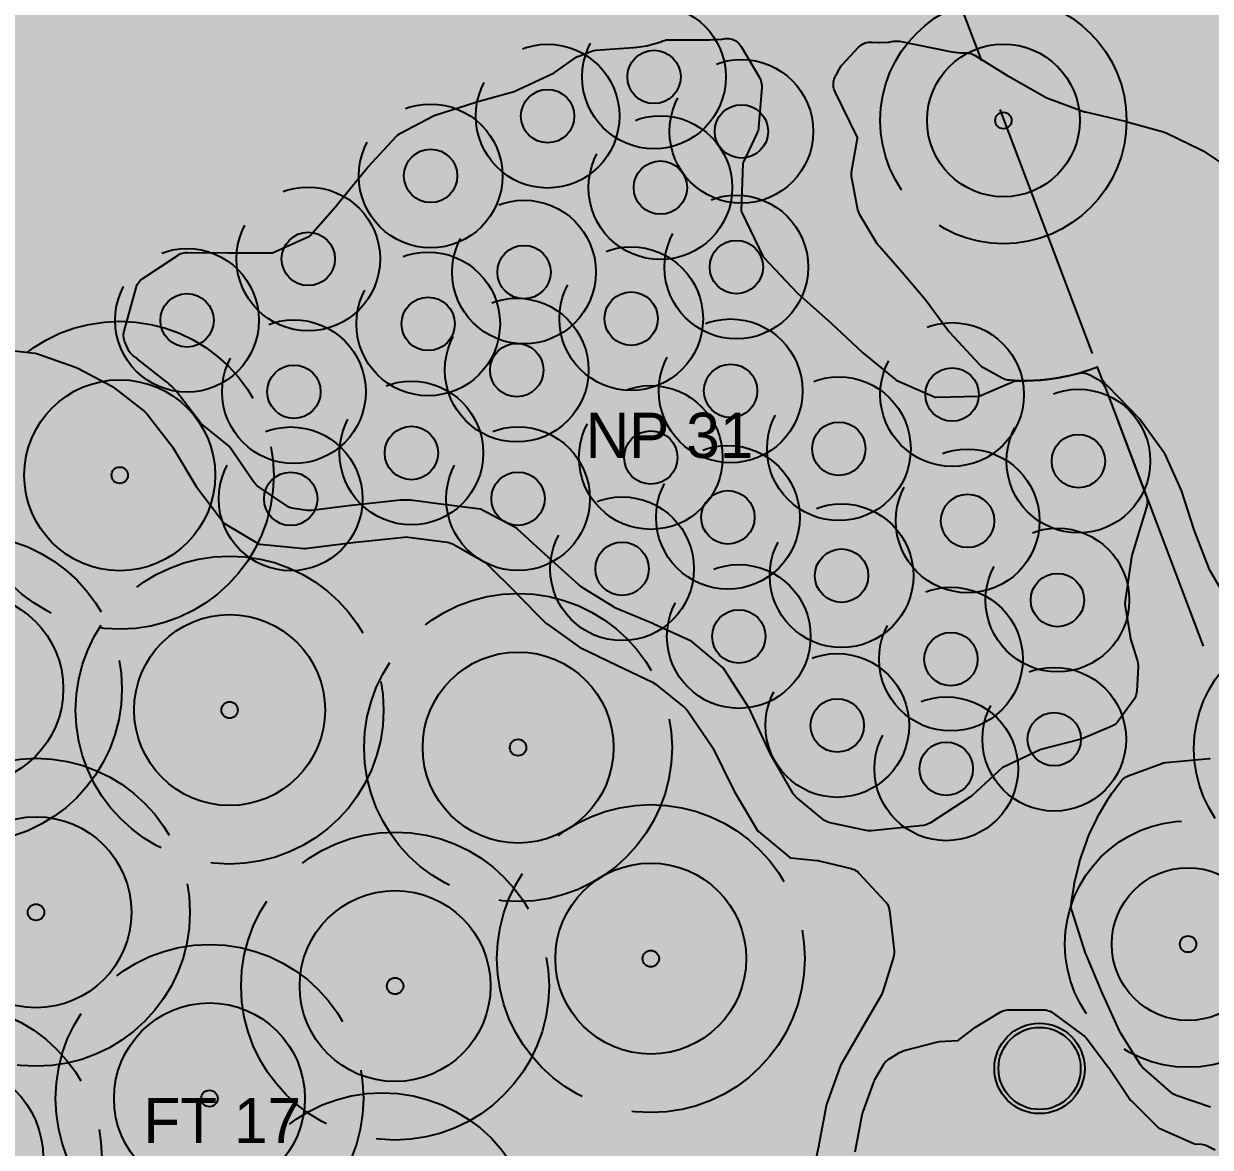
# Model space of a CAD drawing. Header units: metres. Extents: x 1 to 213, y 1 to 147.
# Drawn here: x 96.85 to 102.64, y 31.96 to 37.43 of the extents above; entities that cross this region are included whole.
import ezdxf
from ezdxf.enums import TextEntityAlignment as Align

# ---------------------------------------------------------------- set-up
doc = ezdxf.new("R2010")
doc.units = ezdxf.units.M
doc.linetypes.add('DASHED', pattern=[1.524, 1.27, -0.254])
for name, color, linetype in [('PJ-ARBUSTOS', 82, 'Continuous'), ('PJ-COPA-ADULTA', 8, 'DASHED'), ('PJ-CUBRESUELOS', 150, 'Continuous'), ('PJ-ETIQUETAS', 7, 'Continuous'), ('PJ-GRAVILLA', 42, 'Continuous'), ('PJ-HERBACEAS', 212, 'Continuous'), ('PJ-MASAS', 92, 'Continuous'), ('PJ-MASAS-RELLENO', 92, 'Continuous'), ('PJ-VISIBILIDAD', 1, 'DASHED')]:
    doc.layers.add(name, color=color, linetype=linetype)

# ---------------------------------------------------------------- blocks, each defined once
blk = doc.blocks.new('PJ_FT')
for radius in [0.465, 0.04]:
    blk.add_circle((0, 0), radius)
at = {"flags": 1}
for tag, p, height in [('CODIGO', (0.15, 0.15), 0.2), ('ESPECIE', (0.15, -0.1), 0.15), ('ZONA', (0.15, -0.3), 0.15)]:
    blk.add_attdef(tag, p, '', height=height, dxfattribs=at)
blk = doc.blocks.new('PJ_NP')
blk.add_circle((0, 0), 0.13)
at = {"flags": 1}
for tag, p, height in [('CODIGO', (0.15, 0.15), 0.2), ('ESPECIE', (0.15, -0.1), 0.15), ('ZONA', (0.15, -0.3), 0.15)]:
    blk.add_attdef(tag, p, '', height=height, dxfattribs=at)
blk = doc.blocks.new('PJ_AM')
blk.add_circle((0, 0), 0.22)
at = {"flags": 1}
for tag, p, height in [('CODIGO', (0.15, 0.15), 0.2), ('ESPECIE', (0.15, -0.1), 0.15), ('ZONA', (0.15, -0.3), 0.15)]:
    blk.add_attdef(tag, p, '', height=height, dxfattribs=at)
blk = doc.blocks.new('PJ_BA')
for radius in [0.372, 0.04]:
    blk.add_circle((0, 0), radius)
at = {"flags": 1}
for tag, p, height in [('CODIGO', (0.15, 0.15), 0.2), ('ESPECIE', (0.15, -0.1), 0.15), ('ZONA', (0.15, -0.3), 0.15)]:
    blk.add_attdef(tag, p, '', height=height, dxfattribs=at)

msp = doc.modelspace()

# ---------------------------------------------------------------- hatches: boundary and pattern name
at = {"layer": 'PJ-GRAVILLA'}
h = msp.add_hatch(dxfattribs=at)
h.set_pattern_fill('GRAVEL', scale=0.03)
h.paths.add_polyline_path([(69.7177, 40.2166), (86.21, 40.1285), (86.4305, 40.0403), (102.1291, 40.0403), (102.526, 39.3788), (102.526, 39.1142), (105.2159, 32.0146), (106.3183, 28.7514), (107.2885, 26.5024), (108.435, 24.4298), (109.5374, 22.7983), (111.2572, 20.6816), (112.2274, 19.7555), (112.2274, 19.0941), (111.9187, 18.7854), (111.61, 18.7413), (60.9423, 18.7854), (60.7218, 18.8736), (60.4132, 19.2705), (60.4573, 19.8437), (61.2069, 20.6816), (62.5298, 22.5778), (63.8527, 25.0913), (68.527, 37.5267), (68.8357, 37.7913), (69.2767, 37.6149), (69.4531, 37.659), (69.7177, 38.0118), (69.6736, 38.2764), (69.0562, 38.7614), (69.409, 39.8639), (69.7177, 40.2166)])
at = {"layer": 'PJ-MASAS-RELLENO'}
for points in [[(97.3479, 35.8798), (97.3448, 35.8873), (97.3425, 35.8951), (97.341, 35.903), (97.3403, 35.9111), (97.3404, 35.9191), (97.3414, 35.9272), (97.3431, 35.9351), (97.4013, 36.1468), (97.4038, 36.1546), (97.4072, 36.1621), (97.4113, 36.1693), (97.4161, 36.1759), (97.4216, 36.182), (97.4277, 36.1876), (97.4343, 36.1924), (97.6059, 36.3057), (97.6127, 36.3098), (97.6199, 36.3131), (97.6274, 36.3157), (97.6352, 36.3176), (97.643, 36.3187), (97.651, 36.3189), (97.8509, 36.3164), (97.8515, 36.3164), (98.0615, 36.3167), (98.0636, 36.3169), (98.0655, 36.3176), (98.2461, 36.3984), (98.248, 36.3994), (98.2495, 36.4009), (98.3822, 36.553), (98.3831, 36.554), (98.5285, 36.7322), (98.5318, 36.7361), (98.6689, 36.8836), (98.6754, 36.8899), (98.6826, 36.8954), (98.6903, 36.9), (98.8507, 36.9842), (98.857, 36.9871), (98.8635, 36.9895), (99.0517, 37.0496), (99.0545, 37.0504), (99.2435, 37.1034), (99.245, 37.1039), (99.2464, 37.1045), (99.4358, 37.1915), (99.4375, 37.1924), (99.4391, 37.1934), (99.5393, 37.2651), (99.5454, 37.2691), (99.5518, 37.2725), (99.5585, 37.2752), (99.6061, 37.2926), (99.6125, 37.2955), (99.6178, 37.2979), (99.6255, 37.3005), (99.6335, 37.3023), (99.6416, 37.3033), (99.8255, 37.3167), (99.8281, 37.317), (99.8896, 37.3255), (99.8947, 37.3266), (99.9533, 37.3427), (99.9582, 37.3444), (99.9685, 37.3487), (99.9761, 37.3515), (99.9839, 37.3535), (99.9919, 37.3547), (100, 37.355), (100.1932, 37.3541), (100.1958, 37.3542), (100.2525, 37.3576), (100.2577, 37.3582), (100.2649, 37.3596), (100.273, 37.3608), (100.2811, 37.3611), (100.2893, 37.3606), (100.2973, 37.3592), (100.3052, 37.3571), (100.3128, 37.3541), (100.3201, 37.3504), (100.3269, 37.346), (100.3333, 37.3409), (100.3391, 37.3351), (100.3443, 37.3288), (100.3488, 37.322), (100.4387, 37.1712), (100.4425, 37.164), (100.4456, 37.1564), (100.4478, 37.1485), (100.4493, 37.1404), (100.4499, 37.1323), (100.4497, 37.1241), (100.4343, 36.9272), (100.4334, 36.9198), (100.4318, 36.9126), (100.4296, 36.9055), (100.4267, 36.8987), (100.3586, 36.7572), (100.3578, 36.7553), (100.3577, 36.7533), (100.3502, 36.5208), (100.3502, 36.5189), (100.351, 36.5171), (100.4575, 36.2978), (100.4584, 36.296), (100.4597, 36.2945), (100.6225, 36.1219), (100.6251, 36.1193), (100.7886, 35.9751), (100.7904, 35.9735), (100.9412, 35.8324), (100.9431, 35.8308), (101.1024, 35.6992), (101.1039, 35.6981), (101.1055, 35.6973), (101.2943, 35.6146), (101.2963, 35.6139), (101.2985, 35.6138), (101.5054, 35.6191), (101.5073, 35.6192), (101.509, 35.6199), (101.6677, 35.6879), (101.6745, 35.6905), (101.6815, 35.6924), (101.6886, 35.6937), (101.6959, 35.6943), (101.7031, 35.6943), (101.7075, 35.6941), (101.7095, 35.694), (101.737, 35.694), (101.7389, 35.6941), (101.8079, 35.6975), (101.8098, 35.6976), (101.8372, 35.7003), (101.8391, 35.7006), (101.9074, 35.7107), (101.9093, 35.711), (101.9363, 35.7164), (101.9382, 35.7168), (101.9916, 35.7302), (101.9991, 35.7317), (102.0068, 35.7325), (102.0145, 35.7325), (102.0221, 35.7318), (102.0297, 35.7304), (102.037, 35.7282), (102.0442, 35.7254), (102.051, 35.7219), (102.0893, 35.6998), (102.0959, 35.6956), (102.1021, 35.6907), (102.1077, 35.6852), (102.1128, 35.6793), (102.1172, 35.6729), (102.1211, 35.666), (102.1242, 35.6588), (102.3236, 35.1324), (102.326, 35.125), (102.3277, 35.1174), (102.3286, 35.1097), (102.3288, 35.1019), (102.3282, 35.0942), (102.3269, 35.0865), (102.3263, 35.0839), (102.3248, 35.0782), (102.252, 34.8386), (102.2516, 34.8371), (102.2513, 34.8356), (102.2187, 34.6108), (102.2185, 34.6088), (102.2187, 34.6067), (102.2444, 34.4482), (102.2456, 34.443), (102.28, 34.3295), (102.2817, 34.3228), (102.2828, 34.3159), (102.2834, 34.309), (102.2833, 34.302), (102.2769, 34.1825), (102.2761, 34.1748), (102.2746, 34.1672), (102.2723, 34.1599), (102.2694, 34.1527), (102.2658, 34.1459), (102.2615, 34.1395), (102.1858, 34.0364), (102.1813, 34.0308), (102.1763, 34.0256), (102.1708, 34.0209), (102.165, 34.0167), (102.1588, 34.013), (102.1522, 34.0099), (102.0107, 33.9507), (101.9998, 33.947), (101.8103, 33.898), (101.8085, 33.8975), (101.8069, 33.8968), (101.627, 33.8132), (101.6252, 33.8123), (101.6236, 33.811), (101.4751, 33.6745), (101.4699, 33.6702), (101.4644, 33.6663), (101.2713, 33.5413), (101.2648, 33.5376), (101.258, 33.5344), (101.251, 33.5319), (101.2437, 33.5301), (101.2363, 33.529), (100.9845, 33.5023), (100.9761, 33.5018), (100.9676, 33.5023), (100.9593, 33.5036), (100.7835, 33.5413), (100.7761, 33.5433), (100.7689, 33.546), (100.7619, 33.5494), (100.7554, 33.5534), (100.7492, 33.558), (100.618, 33.667), (100.6127, 33.6718), (100.6078, 33.6771), (100.6035, 33.6827), (100.5997, 33.6888), (100.4926, 33.8756), (100.4893, 33.8818), (100.3885, 34.1001), (100.3858, 34.1049), (100.2658, 34.2919), (100.2646, 34.2936), (100.2632, 34.295), (100.1088, 34.4237), (100.1074, 34.4248), (100.1059, 34.4256), (99.9241, 34.5095), (99.9227, 34.5101), (99.7416, 34.5858), (99.7358, 34.5885), (99.7301, 34.5917), (99.5704, 34.6914), (99.5645, 34.6954), (99.559, 34.7), (99.4115, 34.8338), (99.4113, 34.834), (99.2601, 34.9721), (99.2588, 34.9731), (99.2574, 34.974), (99.0826, 35.0679), (99.081, 35.0687), (99.0792, 35.069), (98.8736, 35.095), (98.8731, 35.095), (98.7516, 35.1112), (98.7504, 35.1113), (98.7409, 35.1123), (98.7398, 35.1124), (98.732, 35.113), (98.7297, 35.1131), (98.7106, 35.1133), (98.7082, 35.1133), (98.7005, 35.1129), (98.6993, 35.1128), (98.6898, 35.1121), (98.6886, 35.112), (98.453, 35.0869), (98.4514, 35.0867), (98.4501, 35.0866), (98.4485, 35.0864), (98.2565, 35.0626), (98.2496, 35.0621), (98.2427, 35.0621), (98.2359, 35.0627), (98.1699, 35.0716), (98.1626, 35.073), (98.1554, 35.075), (98.1485, 35.0777), (98.1418, 35.081), (98.1355, 35.0849), (97.9963, 35.1799), (97.9904, 35.1844), (97.985, 35.1893), (97.98, 35.1948), (97.9756, 35.2006), (97.8584, 35.3708), (97.8573, 35.3723), (97.8559, 35.3736), (97.7221, 35.4835), (97.7155, 35.4896), (97.7097, 35.4964), (97.5975, 35.6414), (97.597, 35.6421), (97.5928, 35.6472), (97.5923, 35.6479), (97.5888, 35.652), (97.5877, 35.6532), (97.5788, 35.663), (97.5777, 35.6642), (97.5742, 35.6677), (97.573, 35.6689), (97.5633, 35.6779), (97.562, 35.679), (97.5579, 35.6824), (97.5573, 35.683), (97.5522, 35.6872), (97.5515, 35.6877), (97.4065, 35.8013), (97.4058, 35.8018), (97.4001, 35.806), (97.3994, 35.8066), (97.3947, 35.8099), (97.3925, 35.8114), (97.3925, 35.8115), (97.3878, 35.8148), (97.3822, 35.8197), (97.3771, 35.825), (97.3725, 35.8308), (97.3684, 35.837), (97.3649, 35.8436), (97.3479, 35.8798)], [(100.917, 36.8769), (100.9162, 36.8788), (100.807, 37.1011), (100.8039, 37.1084), (100.8014, 37.116), (100.7998, 37.1238), (100.7989, 37.1318), (100.7989, 37.1397), (100.7996, 37.1477), (100.8011, 37.1555), (100.8034, 37.1632), (100.8065, 37.1705), (100.8132, 37.1846), (100.8149, 37.1881), (100.827, 37.2106), (100.8289, 37.2141), (100.8324, 37.22), (100.8371, 37.2269), (100.8425, 37.2333), (100.9214, 37.3181), (100.9271, 37.3237), (100.9333, 37.3286), (100.94, 37.3329), (100.9471, 37.3366), (100.9545, 37.3395), (100.9622, 37.3416), (100.97, 37.343), (100.978, 37.3436), (100.9859, 37.3434), (101.0188, 37.3409), (101.024, 37.3409), (101.0693, 37.3434), (101.0744, 37.344), (101.0911, 37.3472), (101.0987, 37.3482), (101.1063, 37.3485), (101.114, 37.3481), (101.1215, 37.347), (101.3758, 37.2965), (101.3784, 37.2961), (101.4204, 37.2906), (101.4256, 37.2902), (101.4477, 37.2902), (101.4551, 37.2899), (101.4625, 37.2889), (101.4697, 37.2872), (101.4768, 37.2848), (101.4836, 37.2817), (101.4901, 37.2781), (101.6533, 37.1762), (101.6548, 37.1753), (101.8362, 37.0731), (101.8376, 37.0723), (101.8391, 37.0717), (102.0219, 37.0045), (102.0267, 37.0031), (102.2202, 36.9584), (102.224, 36.9574), (102.407, 36.9057), (102.4135, 36.9035), (102.4198, 36.9008), (102.591, 36.8187), (102.6009, 36.813), (102.7675, 36.7014), (102.7718, 36.6983), (102.8981, 36.601), (102.9041, 36.5959), (102.9095, 36.5902), (102.9144, 36.5841), (102.9562, 36.5254), (102.9567, 36.5248), (103.0803, 36.3588), (103.0817, 36.3571), (103.0832, 36.3556), (103.254, 36.2074), (103.2548, 36.2067), (103.4285, 36.0639), (103.4335, 36.0593), (103.4382, 36.0544), (103.4501, 36.0406), (103.4544, 36.0351), (103.4582, 36.0293), (103.4616, 36.0231), (103.4643, 36.0167), (103.6733, 35.4652), (103.6759, 35.4569), (103.6776, 35.4485), (103.6784, 35.4399), (103.684, 35.2945), (103.6844, 35.2906), (103.7117, 35.0893), (103.712, 35.0876), (103.7124, 35.086), (103.7721, 34.8969), (103.7734, 34.8935), (103.8495, 34.712), (103.8516, 34.7065), (103.9124, 34.525), (103.9144, 34.518), (103.9158, 34.5108), (103.9429, 34.3191), (103.9437, 34.308), (103.944, 34.0987), (103.944, 34.0977), (103.9491, 33.887), (103.9492, 33.8847), (103.9497, 33.8825), (103.999, 33.6899), (103.9995, 33.6883), (104.0004, 33.6868), (104.1141, 33.5188), (104.1156, 33.5169), (104.1173, 33.5152), (104.283, 33.3657), (104.2844, 33.3645), (104.4581, 33.2212), (104.4625, 33.2172), (104.4666, 33.213), (104.5602, 33.109), (104.5649, 33.1032), (104.569, 33.0971), (104.5726, 33.0906), (104.5755, 33.0838), (104.7352, 32.6624), (104.7379, 32.6538), (104.7396, 32.645), (104.7635, 32.4716), (104.7643, 32.4677), (104.8112, 32.2737), (104.8116, 32.2723), (104.8121, 32.2709), (104.887, 32.0862), (104.8876, 32.0848), (104.969, 31.9049), (104.9713, 31.8991), (104.9732, 31.8931), (105.0227, 31.7132), (105.0246, 31.7045), (105.0255, 31.6957), (105.0345, 31.5014), (105.0346, 31.4952), (105.0342, 31.4891), (105.0111, 31.2749), (105.011, 31.2741), (104.9916, 31.0574), (104.9916, 31.0552), (104.9917, 31.053), (105.0188, 30.8536), (105.0191, 30.8519), (105.0199, 30.8503), (105.115, 30.6734), (105.1159, 30.6719), (105.117, 30.6706), (105.2672, 30.5115), (105.2689, 30.5098), (105.4308, 30.3577), (105.4378, 30.3502), (105.565, 30.1955), (105.569, 30.1902), (105.5726, 30.1846), (105.5757, 30.1787), (105.6533, 30.0132), (105.6558, 30.0071), (105.6579, 30.0008), (105.6594, 29.9944), (105.6972, 29.7987), (105.6983, 29.7912), (105.6986, 29.7836), (105.6983, 29.776), (105.6972, 29.7685), (105.6954, 29.7611), (105.6929, 29.754), (105.6898, 29.747), (105.597, 29.5662), (105.5931, 29.5593), (105.5884, 29.5529), (105.5832, 29.547), (105.5774, 29.5416), (105.5711, 29.5368), (105.5644, 29.5326), (105.5573, 29.5291), (105.5498, 29.5264), (105.3577, 29.466), (105.3507, 29.4641), (105.3435, 29.4629), (105.3362, 29.4624), (105.3289, 29.4625), (105.3216, 29.4633), (105.1433, 29.4906), (105.1387, 29.491), (104.9373, 29.4984), (104.9283, 29.4992), (104.9195, 29.501), (104.911, 29.5038), (104.7452, 29.5688), (104.7369, 29.5726), (104.5739, 29.6592), (104.5675, 29.6629), (104.5616, 29.6672), (104.556, 29.6721), (104.4006, 29.821), (104.3969, 29.8241), (104.1958, 29.9747), (104.1931, 29.9765), (104.0587, 30.061), (104.0571, 30.0619), (104.0552, 30.0621), (103.9618, 30.0699), (103.9541, 30.0709), (103.9465, 30.0727), (103.9036, 30.0848), (103.896, 30.0875), (103.8886, 30.0908), (103.8816, 30.095), (103.875, 30.0998), (103.869, 30.1052), (103.8635, 30.1112), (103.8587, 30.1178), (103.8546, 30.1248), (103.8512, 30.1322), (103.8486, 30.1398), (103.8468, 30.1478), (103.8458, 30.1558), (103.839, 30.2465), (103.8388, 30.2546), (103.8394, 30.2626), (103.8408, 30.2706), (103.843, 30.2784), (103.846, 30.2859), (103.8498, 30.2931), (103.8542, 30.2998), (103.9581, 30.4413), (103.9629, 30.4472), (103.9682, 30.4525), (103.9739, 30.4574), (104.0687, 30.5302), (104.0702, 30.5314), (104.0699, 30.5334), (104.0386, 30.7033), (104.0376, 30.7075), (103.9817, 30.8961), (103.9798, 30.9013), (103.8981, 31.0808), (103.8957, 31.0852), (103.7886, 31.2584), (103.7879, 31.2596), (103.7789, 31.2747), (103.775, 31.2822), (103.7719, 31.29), (103.7104, 31.472), (103.7102, 31.4727), (103.7086, 31.4771), (103.7083, 31.4778), (103.6117, 31.7328), (103.6092, 31.7405), (103.6075, 31.7484), (103.6066, 31.7564), (103.6022, 31.8287), (103.6021, 31.8319), (103.5977, 32.0476), (103.5976, 32.0495), (103.5958, 32.0503), (103.3702, 32.1359), (103.3687, 32.1364), (103.3671, 32.1368), (103.1941, 32.172), (103.1921, 32.1723), (103.19, 32.1724), (103.0311, 32.1718), (103.0263, 32.1715), (102.8538, 32.15), (102.8428, 32.1494), (102.6608, 32.152), (102.6523, 32.1525), (102.6439, 32.154), (102.6357, 32.1564), (102.4696, 32.214), (102.4625, 32.2169), (102.4558, 32.2204), (102.4494, 32.2245), (102.4434, 32.2292), (102.3108, 32.3444), (102.3051, 32.3498), (102.3, 32.3558), (102.2955, 32.3623), (102.1972, 32.5193), (102.1922, 32.5287), (102.1112, 32.7075), (102.1102, 32.7096), (102.0301, 32.901), (102.0278, 32.9072), (101.9616, 33.1111), (101.9594, 33.119), (101.9581, 33.1272), (101.9577, 33.1354), (101.958, 33.1436), (101.9589, 33.1521), (101.9594, 33.156), (101.9713, 33.2366), (101.972, 33.2405), (101.977, 33.2655), (101.9778, 33.2693), (101.9976, 33.3484), (101.9987, 33.3522), (102.0061, 33.3766), (102.0073, 33.3803), (102.0348, 33.4571), (102.0362, 33.4607), (102.0459, 33.4843), (102.0475, 33.4879), (102.0824, 33.5616), (102.0842, 33.5651), (102.0962, 33.5876), (102.0981, 33.591), (102.14, 33.6609), (102.1421, 33.6642), (102.1563, 33.6854), (102.1586, 33.6886), (102.1987, 33.7428), (102.2036, 33.7488), (102.2091, 33.7543), (102.215, 33.7592), (102.2214, 33.7635), (102.2282, 33.7672), (102.2352, 33.7702), (102.3989, 33.8307), (102.4055, 33.8329), (102.4123, 33.8344), (102.4192, 33.8354), (102.6314, 33.8553), (102.6354, 33.8558), (102.8824, 33.9046), (102.8842, 33.9051), (102.8847, 33.9068), (102.9647, 34.2565), (102.965, 34.2584), (102.9641, 34.2601), (102.856, 34.4312), (102.8545, 34.4333), (102.735, 34.5979), (102.7306, 34.6048), (102.6334, 34.7725), (102.6305, 34.778), (102.628, 34.7838), (102.5584, 34.9638), (102.5569, 34.968), (102.4962, 35.1557), (102.4946, 35.1599), (102.4134, 35.3399), (102.4124, 35.3418), (102.4113, 35.3435), (102.291, 35.5083), (102.2874, 35.5126), (102.1378, 35.6665), (102.1361, 35.668), (102.1341, 35.6695), (102.1281, 35.6743), (102.1226, 35.6797), (102.1176, 35.6856), (102.1132, 35.692), (102.1095, 35.6987), (102.1064, 35.7058), (102.0885, 35.753), (102.0878, 35.7548), (102.0862, 35.7585), (102.0853, 35.7602), (102.0835, 35.7597), (102.0797, 35.7586), (102.0778, 35.7579), (102.0361, 35.743), (102.0324, 35.7418), (102.008, 35.7344), (102.0042, 35.7333), (101.9391, 35.7171), (101.9353, 35.7162), (101.9103, 35.7112), (101.9064, 35.7105), (101.8401, 35.7007), (101.8362, 35.7002), (101.8108, 35.6977), (101.8069, 35.6974), (101.7399, 35.6941), (101.736, 35.694), (101.7105, 35.694), (101.7065, 35.6941), (101.6565, 35.6966), (101.6491, 35.6973), (101.6418, 35.6987), (101.6347, 35.7008), (101.6277, 35.7035), (101.6211, 35.7068), (101.5304, 35.7579), (101.5234, 35.7623), (101.5169, 35.7674), (101.511, 35.7732), (101.366, 35.9293), (101.3604, 35.9361), (101.2466, 36.0894), (101.245, 36.0914), (101.1347, 36.2211), (101.1341, 36.2217), (101.0212, 36.3488), (101.0164, 36.3547), (101.0123, 36.3609), (100.9281, 36.5017), (100.9239, 36.5098), (100.9206, 36.5183), (100.9183, 36.5272), (100.888, 36.6805), (100.8869, 36.6878), (100.8865, 36.6952), (100.8867, 36.7026), (100.8877, 36.71), (100.9168, 36.8748), (100.917, 36.8769)], [(94.5898, 34.3043), (94.5938, 34.3107), (94.5983, 34.3167), (94.6034, 34.3223), (94.7189, 34.4369), (94.7242, 34.4418), (94.73, 34.4461), (94.7361, 34.4499), (94.7426, 34.4532), (94.9107, 34.5284), (94.9154, 34.5303), (95.1046, 34.6008), (95.1139, 34.6036), (95.1235, 34.6053), (95.3059, 34.626), (95.3076, 34.6262), (95.3093, 34.6268), (95.5342, 34.7155), (95.5361, 34.7164), (95.5377, 34.7179), (95.6419, 34.8255), (95.6431, 34.8269), (95.6442, 34.8284), (95.7827, 35.0382), (95.7839, 35.0401), (95.7845, 35.0423), (95.8447, 35.2856), (95.8464, 35.2915), (95.8486, 35.2974), (95.8818, 35.3762), (95.8853, 35.3835), (95.8895, 35.3903), (95.8944, 35.3968), (95.8999, 35.4026), (95.9059, 35.408), (95.9125, 35.4126), (95.9195, 35.4166), (95.9467, 35.4303), (95.9512, 35.433), (96.0102, 35.4733), (96.0124, 35.4748), (96.2109, 35.6302), (96.2166, 35.6343), (96.2227, 35.6378), (96.229, 35.6408), (96.2351, 35.6431), (96.2402, 35.6452), (96.3071, 35.6771), (96.3117, 35.6796), (96.3749, 35.7207), (96.3771, 35.7222), (96.4997, 35.8139), (96.5063, 35.8183), (96.5134, 35.8221), (96.5207, 35.8251), (96.5283, 35.8274), (96.5362, 35.829), (96.6878, 35.8509), (96.6947, 35.8515), (96.7016, 35.8516), (96.7085, 35.8511), (96.9079, 35.828), (96.9167, 35.8265), (96.9253, 35.824), (97.1069, 35.7599), (97.1124, 35.7577), (97.1177, 35.7552), (97.2833, 35.6675), (97.2894, 35.6639), (97.2951, 35.6598), (97.4409, 35.5457), (97.4459, 35.5414), (97.4506, 35.5367), (97.4548, 35.5316), (97.5782, 35.3721), (97.5834, 35.3645), (97.6979, 35.1746), (97.7004, 35.1709), (97.8296, 35.0022), (97.8309, 35.0007), (97.8324, 34.9997), (98.0011, 34.8988), (98.0027, 34.8979), (98.0044, 34.8977), (98.2197, 34.8772), (98.2219, 34.8771), (98.2241, 34.8772), (98.4705, 34.9078), (98.4719, 34.9079), (98.7083, 34.9331), (98.7178, 34.9335), (98.7273, 34.9328), (98.9171, 34.9076), (98.9247, 34.9062), (98.9322, 34.9041), (98.9394, 34.9013), (98.9462, 34.8978), (99.0974, 34.8116), (99.1033, 34.8078), (99.1089, 34.8036), (99.1141, 34.7989), (99.2532, 34.6609), (99.2539, 34.6602), (99.398, 34.5138), (99.3993, 34.5126), (99.4006, 34.5116), (99.5614, 34.3966), (99.5629, 34.3956), (99.5644, 34.3948), (99.7441, 34.3094), (99.7444, 34.3092), (99.9168, 34.226), (99.9248, 34.2216), (99.9323, 34.2163), (100.0738, 34.1023), (100.0796, 34.0972), (100.0849, 34.0915), (100.0896, 34.0853), (100.2053, 33.917), (100.2111, 33.9072), (100.3144, 33.6983), (100.3159, 33.6956), (100.4315, 33.5013), (100.4324, 33.4999), (100.4337, 33.4988), (100.5874, 33.372), (100.589, 33.3708), (100.591, 33.3705), (100.7182, 33.3588), (100.7241, 33.358), (100.7299, 33.3568), (100.885, 33.3186), (100.8924, 33.3164), (100.8996, 33.3135), (100.9064, 33.3099), (100.9129, 33.3056), (100.9189, 33.3008), (100.9244, 33.2954), (101.0517, 33.1582), (101.0572, 33.1517), (101.0619, 33.1447), (101.0658, 33.1373), (101.0689, 33.1294), (101.0712, 33.1213), (101.0726, 33.1129), (101.0948, 32.9199), (101.0953, 32.9117), (101.095, 32.9034), (101.0938, 32.8953), (101.0918, 32.8872), (101.0403, 32.72), (101.0371, 32.7114), (101.0329, 32.7031), (100.9355, 32.5368), (100.8351, 32.3631), (100.8342, 32.3615), (100.8336, 32.3599), (100.7667, 32.1745), (100.7663, 32.173), (100.7659, 32.1715), (100.7284, 31.9738), (100.7278, 31.971), (100.6855, 31.7853), (100.6836, 31.7783), (100.681, 31.7714), (100.6778, 31.7649), (100.5935, 31.6097), (100.5887, 31.6019), (100.583, 31.5948), (100.5766, 31.5883), (100.4261, 31.4537), (100.4206, 31.4492), (100.4146, 31.4451), (100.2095, 31.3193), (100.2082, 31.3185), (100.0092, 31.1857), (100.0077, 31.1845), (100.0064, 31.1831), (99.8749, 31.0243), (99.8738, 31.0228), (99.8733, 31.021), (99.8311, 30.826), (99.8308, 30.8242), (99.831, 30.8224), (99.8611, 30.6252), (99.862, 30.6174), (99.862, 30.6096), (99.8545, 30.4373), (99.8538, 30.4295), (99.8523, 30.4219), (99.8501, 30.4144), (99.8472, 30.4072), (99.8435, 30.4003), (99.8393, 30.3937), (99.8344, 30.3877), (99.7207, 30.2597), (99.7152, 30.2541), (99.7091, 30.249), (99.7026, 30.2446), (99.6958, 30.2408), (99.6885, 30.2378), (99.681, 30.2354), (99.5129, 30.1917), (99.5103, 30.1911), (99.3231, 30.149), (99.3169, 30.1478), (99.1208, 30.1198), (99.1191, 30.1194), (99.1175, 30.1186), (98.9551, 30.029), (98.9521, 30.0271), (98.8519, 29.9597), (98.8453, 29.9557), (98.8383, 29.9523), (98.831, 29.9497), (98.8235, 29.9477), (98.8159, 29.9465), (98.8082, 29.946), (98.7969, 29.9459), (98.7917, 29.9455), (98.7278, 29.9363), (98.7227, 29.9352), (98.6606, 29.9178), (98.6556, 29.9161), (98.5951, 29.8901), (98.5927, 29.889), (98.412, 29.7972), (98.4038, 29.7936), (98.3953, 29.791), (98.3866, 29.7893), (98.3831, 29.7888), (98.3152, 29.775), (98.3102, 29.7736), (98.2446, 29.751), (98.2398, 29.749), (98.2322, 29.7452), (98.2248, 29.742), (98.217, 29.7395), (98.209, 29.7378), (98.2009, 29.7369), (98.1927, 29.7369), (98.1846, 29.7377), (97.9832, 29.7681), (97.9766, 29.7694), (97.7334, 29.8275), (97.7315, 29.8278), (97.7296, 29.8276), (97.492, 29.7912), (97.49, 29.7908), (97.4881, 29.7897), (97.3559, 29.7039), (97.3545, 29.703), (97.3533, 29.7018), (97.1842, 29.5192), (97.1831, 29.5179), (97.1822, 29.5164), (97.0833, 29.3295), (97.079, 29.3225), (97.0741, 29.3158), (96.9499, 29.1665), (96.9457, 29.1618), (96.9412, 29.1575), (96.7984, 29.0321), (96.7905, 29.026), (96.6301, 28.9173), (96.6276, 28.9155), (96.4737, 28.7929), (96.4723, 28.7917), (96.4712, 28.7903), (96.3514, 28.6249), (96.3491, 28.6213), (96.2832, 28.506), (96.2791, 28.4995), (96.2743, 28.4934), (96.2691, 28.4878), (96.2632, 28.4828), (96.2537, 28.4753), (96.2517, 28.4736), (96.2199, 28.445), (96.2165, 28.4421), (95.9827, 28.2538), (95.9764, 28.2492), (95.9698, 28.2452), (95.9627, 28.242), (95.9554, 28.2394), (95.9479, 28.2375), (95.9402, 28.2364), (95.9324, 28.2361), (95.7138, 28.2363), (95.7056, 28.2367), (95.6974, 28.238), (95.6895, 28.2401), (95.6818, 28.243), (95.6744, 28.2467), (95.6675, 28.2511), (95.661, 28.2562), (95.4847, 28.4114), (95.4791, 28.4169), (95.474, 28.4229), (95.4696, 28.4294), (95.4658, 28.4363), (95.4626, 28.4435), (95.4603, 28.451), (95.404, 28.6634), (95.402, 28.6737), (95.3735, 28.8954), (95.3729, 28.9032), (95.373, 28.9111), (95.3739, 28.9189), (95.3984, 29.0638), (95.3987, 29.0661), (95.3986, 29.0683), (95.3876, 29.2474), (95.3873, 29.2496), (95.3866, 29.2516), (95.3092, 29.4385), (95.3076, 29.442), (95.2106, 29.6235), (95.2065, 29.6325), (95.1376, 29.8116), (95.135, 29.8195), (95.1333, 29.8277), (95.1036, 30.0137), (95.1028, 30.0206), (95.089, 30.2147), (95.0882, 30.2202), (95.0474, 30.4119), (95.0469, 30.4137), (95.0461, 30.4153), (94.9486, 30.5997), (94.9476, 30.6013), (94.9464, 30.6029), (94.8016, 30.7819), (94.8011, 30.7825), (94.6644, 30.9549), (94.6602, 30.9607), (94.6565, 30.9668), (94.6534, 30.9733), (94.5842, 31.1359), (94.5816, 31.1431), (94.5796, 31.1504), (94.5784, 31.1579), (94.5778, 31.1655), (94.578, 31.1731), (94.5905, 31.3446), (94.5917, 31.3536), (94.5939, 31.3625), (94.5971, 31.371), (94.6856, 31.5718), (94.6886, 31.5779), (94.8059, 31.7927), (94.8082, 31.7976), (94.8877, 32.0075), (94.8884, 32.0095), (94.8886, 32.0117), (94.896, 32.2109), (94.896, 32.213), (94.8955, 32.215), (94.8417, 32.4056), (94.8406, 32.409), (94.7703, 32.5942), (94.7672, 32.604), (94.7235, 32.7869), (94.722, 32.7945), (94.7214, 32.8022), (94.7133, 32.9935), (94.7132, 32.9977), (94.7153, 33.1965), (94.7153, 33.1983), (94.715, 33.2002), (94.6812, 33.3935), (94.6807, 33.3956), (94.6798, 33.3976), (94.5792, 33.5808), (94.5779, 33.5828), (94.5765, 33.5846), (94.4412, 33.7349), (94.4364, 33.7407), (94.4323, 33.7469), (94.4287, 33.7535), (94.4258, 33.7603), (94.4235, 33.7674), (94.4218, 33.7747), (94.4209, 33.7821), (94.4206, 33.7896), (94.4211, 33.797), (94.4385, 33.9588), (94.4401, 33.9683), (94.4429, 33.9775), (94.5055, 34.15), (94.5079, 34.1558), (94.5107, 34.1615), (94.5898, 34.3043)], [(100.3721, 31.1956), (100.3764, 31.2026), (100.3815, 31.2091), (100.3872, 31.2151), (100.3935, 31.2205), (100.4003, 31.2252), (100.5084, 31.2915), (100.5091, 31.2919), (100.5152, 31.2958), (100.5159, 31.2963), (100.5208, 31.2996), (100.5222, 31.3006), (100.5337, 31.3092), (100.5352, 31.3103), (100.5397, 31.314), (100.5404, 31.3146), (100.5458, 31.3193), (100.5465, 31.3199), (100.6961, 31.4538), (100.697, 31.4545), (100.7036, 31.4608), (100.7044, 31.4616), (100.7097, 31.4669), (100.7113, 31.4685), (100.7234, 31.4822), (100.7249, 31.484), (100.7291, 31.4893), (100.7305, 31.4912), (100.741, 31.5061), (100.7423, 31.5081), (100.7462, 31.5144), (100.7468, 31.5153), (100.7514, 31.5233), (100.7519, 31.5243), (100.8358, 31.6785), (100.8362, 31.6793), (100.8395, 31.6858), (100.8399, 31.6866), (100.8425, 31.692), (100.8433, 31.6936), (100.8491, 31.7071), (100.8497, 31.7087), (100.8517, 31.7139), (100.8523, 31.7156), (100.8568, 31.7295), (100.8573, 31.7312), (100.8589, 31.7369), (100.8592, 31.7378), (100.8609, 31.7449), (100.8611, 31.7458), (100.9032, 31.9307), (100.9039, 31.9339), (100.9045, 31.9368), (100.9052, 31.9399), (100.9392, 32.1192), (100.9406, 32.1254), (100.9425, 32.1314), (100.9956, 32.2786), (100.9983, 32.2852), (101.0016, 32.2916), (101.0427, 32.3626), (101.0469, 32.3691), (101.0517, 32.3752), (101.0571, 32.3808), (101.0631, 32.3858), (101.0694, 32.3903), (101.1217, 32.4231), (101.1288, 32.427), (101.1362, 32.4302), (101.1439, 32.4326), (101.3006, 32.4738), (101.3081, 32.4754), (101.3157, 32.4763), (101.4046, 32.4821), (101.4065, 32.4823), (101.4081, 32.4834), (101.4846, 32.5417), (101.4915, 32.5464), (101.6121, 32.6197), (101.6185, 32.6232), (101.6252, 32.6261), (101.6322, 32.6284), (101.6393, 32.63), (101.6466, 32.631), (101.6539, 32.6313), (101.8223, 32.6308), (101.8307, 32.6303), (101.839, 32.6289), (101.8472, 32.6267), (101.855, 32.6237), (101.8625, 32.6198), (101.8695, 32.6151), (102.0192, 32.5047), (102.0252, 32.4998), (102.0307, 32.4944), (102.0356, 32.4885), (102.1402, 32.3496), (102.1426, 32.3462), (102.2469, 32.1916), (102.2481, 32.1901), (102.2494, 32.1886), (102.3827, 32.0569), (102.3841, 32.0557), (102.3857, 32.0548), (102.5546, 31.98), (102.5566, 31.9792), (102.5588, 31.9789), (102.5927, 31.9759), (102.5997, 31.9749), (102.6066, 31.9734), (102.6134, 31.9712), (102.6199, 31.9685), (102.6599, 31.9496), (102.6617, 31.9488), (102.6871, 31.9383), (102.6889, 31.9376), (102.7675, 31.9095), (102.7694, 31.9088), (102.7957, 31.9009), (102.7976, 31.9003), (102.8785, 31.8801), (102.8804, 31.8796), (102.9074, 31.8743), (102.9093, 31.8739), (102.9919, 31.8617), (102.9938, 31.8614), (103.0212, 31.8587), (103.0231, 31.8586), (103.1065, 31.8545), (103.1085, 31.8545), (103.136, 31.8545), (103.1379, 31.8545), (103.202, 31.8577), (103.2095, 31.8577), (103.217, 31.857), (103.2244, 31.8556), (103.2316, 31.8535), (103.2386, 31.8508), (103.2453, 31.8474), (103.3038, 31.8143), (103.3101, 31.8104), (103.316, 31.8058), (103.3215, 31.8008), (103.3265, 31.7952), (103.3309, 31.7893), (103.3348, 31.7829), (103.338, 31.7762), (103.4174, 31.5912), (103.4199, 31.5843), (103.4219, 31.5772), (103.4232, 31.57), (103.4238, 31.5626), (103.4237, 31.5553), (103.423, 31.548), (103.3974, 31.375), (103.397, 31.3701), (103.3922, 31.1726), (103.3922, 31.1708), (103.393, 31.169), (103.4803, 30.9885), (103.4811, 30.987), (103.4824, 30.9857), (103.6126, 30.8627), (103.618, 30.8571), (103.6228, 30.851), (103.6269, 30.8445), (103.7026, 30.7135), (103.7062, 30.7065), (103.7091, 30.6993), (103.7112, 30.6918), (103.7126, 30.6841), (103.7133, 30.6763), (103.7132, 30.6685), (103.7123, 30.6607), (103.6871, 30.5052), (103.6856, 30.4979), (103.6834, 30.4908), (103.6806, 30.4839), (103.6771, 30.4773), (103.673, 30.4711), (103.5697, 30.3283), (103.5639, 30.3212), (103.4345, 30.1795), (103.429, 30.174), (103.423, 30.1691), (103.4165, 30.1648), (103.2528, 30.0669), (103.2446, 30.0626), (103.2359, 30.0593), (103.0198, 29.9909), (103.0185, 29.9905), (102.984, 29.9802), (102.9763, 29.9783), (102.9684, 29.9772), (102.9605, 29.9769), (102.9525, 29.9773), (102.9447, 29.9786), (102.9054, 29.9868), (102.9002, 29.9876), (102.8613, 29.9905), (102.8561, 29.9906), (102.8261, 29.9889), (102.8184, 29.9889), (102.8107, 29.9895), (102.8032, 29.991), (102.506, 30.0615), (102.5034, 30.062), (102.4664, 30.0683), (102.4612, 30.0689), (102.425, 30.0702), (102.4197, 30.0701), (102.4141, 30.0696), (102.4066, 30.0692), (102.3992, 30.0696), (102.3918, 30.0706), (102.2131, 30.1042), (102.2059, 30.1059), (102.1988, 30.1083), (102.1921, 30.1113), (102.1856, 30.1149), (102.1795, 30.1192), (102.1738, 30.1239), (102.1686, 30.1292), (102.044, 30.2667), (102.0418, 30.269), (101.8626, 30.4384), (101.8613, 30.4395), (101.8598, 30.4404), (101.6618, 30.5481), (101.66, 30.549), (101.6581, 30.5491), (101.455, 30.5507), (101.4527, 30.5506), (101.4505, 30.5503), (101.2521, 30.5056), (101.2483, 30.5045), (101.0854, 30.4504), (101.0779, 30.4483), (101.0702, 30.4469), (101.0624, 30.4464), (101.0546, 30.4465), (101.0468, 30.4474), (101.0392, 30.4491), (101.0317, 30.4516), (101.0246, 30.4547), (101.0178, 30.4585), (101.0113, 30.463), (101.0054, 30.4681), (101, 30.4737), (100.8815, 30.6092), (100.8802, 30.6106), (100.8784, 30.6099), (100.7284, 30.542), (100.7217, 30.5393), (100.7148, 30.5372), (100.7078, 30.5358), (100.7006, 30.535), (100.6934, 30.5349), (100.6862, 30.5354), (100.4972, 30.5572), (100.4894, 30.5585), (100.4818, 30.5605), (100.4744, 30.5633), (100.4674, 30.5668), (100.4607, 30.571), (100.4544, 30.5759), (100.4487, 30.5813), (100.3074, 30.7285), (100.302, 30.7348), (100.2973, 30.7415), (100.2933, 30.7487), (100.2901, 30.7563), (100.2876, 30.7641), (100.286, 30.7722), (100.2852, 30.7804), (100.2758, 30.9964), (100.2759, 31.0036), (100.2765, 31.0109), (100.2779, 31.018), (100.2798, 31.025), (100.2825, 31.0318), (100.2857, 31.0384), (100.3721, 31.1956)]]:
    msp.add_hatch(color=7, dxfattribs=at).paths.add_polyline_path(points)

# ---------------------------------------------------------------- linework, layer by layer
at = {"layer": 'PJ-COPA-ADULTA'}
for centre, radius in [((99.925, 37.1736), 0.35), ((101.6274, 36.9616), 0.6), ((99.4065, 36.9827), 0.35), ((100.3508, 36.9085), 0.35), ((98.8366, 36.6916), 0.35), ((99.9561, 36.6346), 0.35), ((98.2403, 36.2874), 0.35), ((100.3262, 36.2478), 0.35), ((99.2916, 36.2233), 0.35), ((97.6496, 35.9884), 0.35), ((98.8246, 35.971), 0.35), ((99.8137, 35.9965), 0.35), ((99.2562, 35.746), 0.35), ((97.3217, 35.2341), 0.75), ((98.1703, 35.6407), 0.35), ((100.2983, 35.6449), 0.35), ((101.3774, 35.6271), 0.35), ((98.7428, 35.3423), 0.35), ((100.8255, 35.3631), 0.35), ((99.9094, 35.3205), 0.35), ((101.9928, 35.3029), 0.35), ((98.1547, 35.1191), 0.35), ((99.2624, 35.1198), 0.35), ((100.2849, 35.0292), 0.35), ((101.4531, 35.0117), 0.35), ((99.7695, 34.7786), 0.35), ((100.8387, 34.7449), 0.35), ((96.5817, 34.1937), 0.75), ((101.8907, 34.6263), 0.35), ((97.8569, 34.0907), 0.75), ((100.3382, 34.4489), 0.35), ((101.3716, 34.3387), 0.35), ((99.2627, 33.9081), 0.75), ((103.1556, 33.902), 0.6), ((100.8179, 34.0156), 0.35), ((101.8751, 33.9485), 0.35), ((101.3488, 33.8046), 0.35), ((96.9138, 33.1059), 0.75), ((99.9093, 32.8802), 0.75), ((102.527, 32.9509), 0.6), ((98.6635, 32.7468), 0.75), ((97.7589, 32.1993), 0.75), ((96.484, 31.9094), 0.75), ((101.8033, 32.3454), 0.2), ((98.6006, 31.4768), 0.75)]:
    msp.add_circle(centre, radius, dxfattribs=at)
at = {"layer": 'PJ-MASAS'}
msp.add_lwpolyline([(97.3479, 35.8798), (97.3448, 35.8873), (97.3425, 35.8951), (97.341, 35.903), (97.3403, 35.9111), (97.3404, 35.9191), (97.3414, 35.9272), (97.3431, 35.9351), (97.4013, 36.1468), (97.4038, 36.1546), (97.4072, 36.1621), (97.4113, 36.1693), (97.4161, 36.1759), (97.4216, 36.182), (97.4277, 36.1876), (97.4343, 36.1924), (97.6059, 36.3057), (97.6127, 36.3098), (97.6199, 36.3131), (97.6274, 36.3157), (97.6352, 36.3176), (97.643, 36.3187), (97.651, 36.3189), (97.8509, 36.3164), (97.8515, 36.3164), (98.0615, 36.3167), (98.0636, 36.3169), (98.0655, 36.3176), (98.2461, 36.3984), (98.248, 36.3994), (98.2495, 36.4009), (98.3822, 36.553), (98.3831, 36.554), (98.5285, 36.7322), (98.5318, 36.7361), (98.6689, 36.8836), (98.6754, 36.8899), (98.6826, 36.8954), (98.6903, 36.9), (98.8507, 36.9842), (98.857, 36.9871), (98.8635, 36.9895), (99.0517, 37.0496), (99.0545, 37.0504), (99.2435, 37.1034), (99.245, 37.1039), (99.2464, 37.1045), (99.4358, 37.1915), (99.4375, 37.1924), (99.4391, 37.1934), (99.5393, 37.2651), (99.5454, 37.2691), (99.5518, 37.2725), (99.5585, 37.2752), (99.6061, 37.2926), (99.6125, 37.2955), (99.6178, 37.2979), (99.6255, 37.3005), (99.6335, 37.3023), (99.6416, 37.3033), (99.8255, 37.3167), (99.8281, 37.317), (99.8896, 37.3255), (99.8947, 37.3266), (99.9533, 37.3427), (99.9582, 37.3444), (99.9685, 37.3487), (99.9761, 37.3515), (99.9839, 37.3535), (99.9919, 37.3547), (100, 37.355), (100.1932, 37.3541), (100.1958, 37.3542), (100.2525, 37.3576), (100.2577, 37.3582), (100.2649, 37.3596), (100.273, 37.3608), (100.2811, 37.3611), (100.2893, 37.3606), (100.2973, 37.3592), (100.3052, 37.3571), (100.3128, 37.3541), (100.3201, 37.3504), (100.3269, 37.346), (100.3333, 37.3409), (100.3391, 37.3351), (100.3443, 37.3288), (100.3488, 37.322), (100.4387, 37.1712), (100.4425, 37.164), (100.4456, 37.1564), (100.4478, 37.1485), (100.4493, 37.1404), (100.4499, 37.1323), (100.4497, 37.1241), (100.4343, 36.9272), (100.4334, 36.9198), (100.4318, 36.9126), (100.4296, 36.9055), (100.4267, 36.8987), (100.3586, 36.7572), (100.3578, 36.7553), (100.3577, 36.7533), (100.3502, 36.5208), (100.3502, 36.5189), (100.351, 36.5171), (100.4575, 36.2978), (100.4584, 36.296), (100.4597, 36.2945), (100.6225, 36.1219), (100.6251, 36.1193), (100.7886, 35.9751), (100.7904, 35.9735), (100.9412, 35.8324), (100.9431, 35.8308), (101.1024, 35.6992), (101.1039, 35.6981), (101.1055, 35.6973), (101.2943, 35.6146), (101.2963, 35.6139), (101.2985, 35.6138), (101.5054, 35.6191), (101.5073, 35.6192), (101.509, 35.6199), (101.6677, 35.6879), (101.6745, 35.6905), (101.6815, 35.6924), (101.6886, 35.6937), (101.6959, 35.6943), (101.7031, 35.6943), (101.7075, 35.6941), (101.7095, 35.694), (101.737, 35.694), (101.7389, 35.6941), (101.8079, 35.6975), (101.8098, 35.6976), (101.8372, 35.7003), (101.8391, 35.7006), (101.9074, 35.7107), (101.9093, 35.711), (101.9363, 35.7164), (101.9382, 35.7168), (101.9916, 35.7302), (101.9991, 35.7317), (102.0068, 35.7325), (102.0145, 35.7325), (102.0221, 35.7318), (102.0297, 35.7304), (102.037, 35.7282), (102.0442, 35.7254), (102.051, 35.7219), (102.0893, 35.6998), (102.0959, 35.6956), (102.1021, 35.6907), (102.1077, 35.6852), (102.1128, 35.6793), (102.1172, 35.6729), (102.1211, 35.666), (102.1242, 35.6588), (102.3236, 35.1324), (102.326, 35.125), (102.3277, 35.1174), (102.3286, 35.1097), (102.3288, 35.1019), (102.3282, 35.0942), (102.3269, 35.0865), (102.3263, 35.0839), (102.3248, 35.0782), (102.252, 34.8386), (102.2516, 34.8371), (102.2513, 34.8356), (102.2187, 34.6108), (102.2185, 34.6088), (102.2187, 34.6067), (102.2444, 34.4482), (102.2456, 34.443), (102.28, 34.3295), (102.2817, 34.3228), (102.2828, 34.3159), (102.2834, 34.309), (102.2833, 34.302), (102.2769, 34.1825), (102.2761, 34.1748), (102.2746, 34.1672), (102.2723, 34.1599), (102.2694, 34.1527), (102.2658, 34.1459), (102.2615, 34.1395), (102.1858, 34.0364), (102.1813, 34.0308), (102.1763, 34.0256), (102.1708, 34.0209), (102.165, 34.0167), (102.1588, 34.013), (102.1522, 34.0099), (102.0107, 33.9507), (101.9998, 33.947), (101.8103, 33.898), (101.8085, 33.8975), (101.8069, 33.8968), (101.627, 33.8132), (101.6252, 33.8123), (101.6236, 33.811), (101.4751, 33.6745), (101.4699, 33.6702), (101.4644, 33.6663), (101.2713, 33.5413), (101.2648, 33.5376), (101.258, 33.5344), (101.251, 33.5319), (101.2437, 33.5301), (101.2363, 33.529), (100.9845, 33.5023), (100.9761, 33.5018), (100.9676, 33.5023), (100.9593, 33.5036), (100.7835, 33.5413), (100.7761, 33.5433), (100.7689, 33.546), (100.7619, 33.5494), (100.7554, 33.5534), (100.7492, 33.558), (100.618, 33.667), (100.6127, 33.6718), (100.6078, 33.6771), (100.6035, 33.6827), (100.5997, 33.6888), (100.4926, 33.8756), (100.4893, 33.8818), (100.3885, 34.1001), (100.3858, 34.1049), (100.2658, 34.2919), (100.2646, 34.2936), (100.2632, 34.295), (100.1088, 34.4237), (100.1074, 34.4248), (100.1059, 34.4256), (99.9241, 34.5095), (99.9227, 34.5101), (99.7416, 34.5858), (99.7358, 34.5885), (99.7301, 34.5917), (99.5704, 34.6914), (99.5645, 34.6954), (99.559, 34.7), (99.4115, 34.8338), (99.4113, 34.834), (99.2601, 34.9721), (99.2588, 34.9731), (99.2574, 34.974), (99.0826, 35.0679), (99.081, 35.0687), (99.0792, 35.069), (98.8736, 35.095), (98.8731, 35.095), (98.7516, 35.1112), (98.7504, 35.1113), (98.7409, 35.1123), (98.7398, 35.1124), (98.732, 35.113), (98.7297, 35.1131), (98.7106, 35.1133), (98.7082, 35.1133), (98.7005, 35.1129), (98.6993, 35.1128), (98.6898, 35.1121), (98.6886, 35.112), (98.453, 35.0869), (98.4514, 35.0867), (98.4501, 35.0866), (98.4485, 35.0864), (98.2565, 35.0626), (98.2496, 35.0621), (98.2427, 35.0621), (98.2359, 35.0627), (98.1699, 35.0716), (98.1626, 35.073), (98.1554, 35.075), (98.1485, 35.0777), (98.1418, 35.081), (98.1355, 35.0849), (97.9963, 35.1799), (97.9904, 35.1844), (97.985, 35.1893), (97.98, 35.1948), (97.9756, 35.2006), (97.8584, 35.3708), (97.8573, 35.3723), (97.8559, 35.3736), (97.7221, 35.4835), (97.7155, 35.4896), (97.7097, 35.4964), (97.5975, 35.6414), (97.597, 35.6421), (97.5928, 35.6472), (97.5923, 35.6479), (97.5888, 35.652), (97.5877, 35.6532), (97.5788, 35.663), (97.5777, 35.6642), (97.5742, 35.6677), (97.573, 35.6689), (97.5633, 35.6779), (97.562, 35.679), (97.5579, 35.6824), (97.5573, 35.683), (97.5522, 35.6872), (97.5515, 35.6877), (97.4065, 35.8013), (97.4058, 35.8018), (97.4001, 35.806), (97.3994, 35.8066), (97.3947, 35.8099), (97.3925, 35.8114), (97.3925, 35.8115), (97.3878, 35.8148), (97.3822, 35.8197), (97.3771, 35.825), (97.3725, 35.8308), (97.3684, 35.837), (97.3649, 35.8436), (97.3479, 35.8798)], close=True, dxfattribs=at)
for points in [[(102.7306, 34.6048), (102.6334, 34.7725), (102.6305, 34.778), (102.628, 34.7838), (102.5584, 34.9638), (102.5569, 34.968), (102.4962, 35.1557), (102.4946, 35.1599), (102.4134, 35.3399), (102.4124, 35.3418), (102.4113, 35.3435), (102.291, 35.5083), (102.2874, 35.5126), (102.1378, 35.6665), (102.1361, 35.668), (102.1341, 35.6695), (102.1281, 35.6743), (102.1226, 35.6797), (102.1176, 35.6856), (102.1132, 35.692), (102.1095, 35.6987), (102.1064, 35.7058), (102.0885, 35.753), (102.0878, 35.7548), (102.0862, 35.7585), (102.0853, 35.7602), (102.0835, 35.7597), (102.0797, 35.7586), (102.0778, 35.7579), (102.0361, 35.743), (102.0324, 35.7418), (102.008, 35.7344), (102.0042, 35.7333), (101.9391, 35.7171), (101.9353, 35.7162), (101.9103, 35.7112), (101.9064, 35.7105), (101.8401, 35.7007), (101.8362, 35.7002), (101.8108, 35.6977), (101.8069, 35.6974), (101.7399, 35.6941), (101.736, 35.694), (101.7105, 35.694), (101.7065, 35.6941), (101.6565, 35.6966), (101.6491, 35.6973), (101.6418, 35.6987), (101.6347, 35.7008), (101.6277, 35.7035), (101.6211, 35.7068), (101.5304, 35.7579), (101.5234, 35.7623), (101.5169, 35.7674), (101.511, 35.7732), (101.366, 35.9293), (101.3604, 35.9361), (101.2466, 36.0894), (101.245, 36.0914), (101.1347, 36.2211), (101.1341, 36.2217), (101.0212, 36.3488), (101.0164, 36.3547), (101.0123, 36.3609), (100.9281, 36.5017), (100.9239, 36.5098), (100.9206, 36.5183), (100.9183, 36.5272), (100.888, 36.6805), (100.8869, 36.6878), (100.8865, 36.6952), (100.8867, 36.7026), (100.8877, 36.71), (100.9168, 36.8748), (100.917, 36.8769), (100.917, 36.8769), (100.9162, 36.8788), (100.807, 37.1011), (100.8039, 37.1084), (100.8014, 37.116), (100.7998, 37.1238), (100.7989, 37.1318), (100.7989, 37.1397), (100.7996, 37.1477), (100.8011, 37.1555), (100.8034, 37.1632), (100.8065, 37.1705), (100.8132, 37.1846), (100.8149, 37.1881), (100.827, 37.2106), (100.8289, 37.2141), (100.8324, 37.22), (100.8371, 37.2269), (100.8425, 37.2333), (100.9214, 37.3181), (100.9271, 37.3237), (100.9333, 37.3286), (100.94, 37.3329), (100.9471, 37.3366), (100.9545, 37.3395), (100.9622, 37.3416), (100.97, 37.343), (100.978, 37.3436), (100.9859, 37.3434), (101.0188, 37.3409), (101.024, 37.3409), (101.0693, 37.3434), (101.0744, 37.344), (101.0911, 37.3472), (101.0987, 37.3482), (101.1063, 37.3485), (101.114, 37.3481), (101.1215, 37.347), (101.3758, 37.2965), (101.3784, 37.2961), (101.4204, 37.2906), (101.4256, 37.2902), (101.4477, 37.2902), (101.4551, 37.2899), (101.4625, 37.2889), (101.4697, 37.2872), (101.4768, 37.2848), (101.4836, 37.2817), (101.4901, 37.2781), (101.6533, 37.1762), (101.6548, 37.1753), (101.8362, 37.0731), (101.8376, 37.0723), (101.8391, 37.0717), (102.0219, 37.0045), (102.0267, 37.0031), (102.2202, 36.9584), (102.224, 36.9574), (102.407, 36.9057), (102.4135, 36.9035), (102.4198, 36.9008), (102.591, 36.8187), (102.6009, 36.813), (102.7675, 36.7014)], [(96.7085, 35.8511), (96.9079, 35.828), (96.9167, 35.8265), (96.9253, 35.824), (97.1069, 35.7599), (97.1124, 35.7577), (97.1177, 35.7552), (97.2833, 35.6675), (97.2894, 35.6639), (97.2951, 35.6598), (97.4409, 35.5457), (97.4459, 35.5414), (97.4506, 35.5367), (97.4548, 35.5316), (97.5782, 35.3721), (97.5834, 35.3645), (97.6979, 35.1746), (97.7004, 35.1709), (97.8296, 35.0022), (97.8309, 35.0007), (97.8324, 34.9997), (98.0011, 34.8988), (98.0027, 34.8979), (98.0044, 34.8977), (98.2197, 34.8772), (98.2219, 34.8771), (98.2241, 34.8772), (98.4705, 34.9078), (98.4719, 34.9079), (98.7083, 34.9331), (98.7178, 34.9335), (98.7273, 34.9328), (98.9171, 34.9076), (98.9247, 34.9062), (98.9322, 34.9041), (98.9394, 34.9013), (98.9462, 34.8978), (99.0974, 34.8116), (99.1033, 34.8078), (99.1089, 34.8036), (99.1141, 34.7989), (99.2532, 34.6609), (99.2539, 34.6602), (99.398, 34.5138), (99.3993, 34.5126), (99.4006, 34.5116), (99.5614, 34.3966), (99.5629, 34.3956), (99.5644, 34.3948), (99.7441, 34.3094), (99.7444, 34.3092), (99.9168, 34.226), (99.9248, 34.2216), (99.9323, 34.2163), (100.0738, 34.1023), (100.0796, 34.0972), (100.0849, 34.0915), (100.0896, 34.0853), (100.2053, 33.917), (100.2111, 33.9072), (100.3144, 33.6983), (100.3159, 33.6956), (100.4315, 33.5013), (100.4324, 33.4999), (100.4337, 33.4988), (100.5874, 33.372), (100.589, 33.3708), (100.591, 33.3705), (100.7182, 33.3588), (100.7241, 33.358), (100.7299, 33.3568), (100.885, 33.3186), (100.8924, 33.3164), (100.8996, 33.3135), (100.9064, 33.3099), (100.9129, 33.3056), (100.9189, 33.3008), (100.9244, 33.2954), (101.0517, 33.1582), (101.0572, 33.1517), (101.0619, 33.1447), (101.0658, 33.1373), (101.0689, 33.1294), (101.0712, 33.1213), (101.0726, 33.1129), (101.0948, 32.9199), (101.0953, 32.9117), (101.095, 32.9034), (101.0938, 32.8953), (101.0918, 32.8872), (101.0403, 32.72), (101.0371, 32.7114), (101.0329, 32.7031), (100.9355, 32.5368), (100.8351, 32.3631), (100.8342, 32.3615), (100.8336, 32.3599), (100.7667, 32.1745), (100.7663, 32.173), (100.7659, 32.1715), (100.7284, 31.9738), (100.7278, 31.971), (100.6855, 31.7853)], [(102.6357, 32.1564), (102.4696, 32.214), (102.4625, 32.2169), (102.4558, 32.2204), (102.4494, 32.2245), (102.4434, 32.2292), (102.3108, 32.3444), (102.3051, 32.3498), (102.3, 32.3558), (102.2955, 32.3623), (102.1972, 32.5193), (102.1922, 32.5287), (102.1112, 32.7075), (102.1102, 32.7096), (102.0301, 32.901), (102.0278, 32.9072), (101.9616, 33.1111), (101.9594, 33.119), (101.9581, 33.1272), (101.9577, 33.1354), (101.958, 33.1436), (101.9589, 33.1521), (101.9594, 33.156), (101.9713, 33.2366), (101.972, 33.2405), (101.977, 33.2655), (101.9778, 33.2693), (101.9976, 33.3484), (101.9987, 33.3522), (102.0061, 33.3766), (102.0073, 33.3803), (102.0348, 33.4571), (102.0362, 33.4607), (102.0459, 33.4843), (102.0475, 33.4879), (102.0824, 33.5616), (102.0842, 33.5651), (102.0962, 33.5876), (102.0981, 33.591), (102.14, 33.6609), (102.1421, 33.6642), (102.1563, 33.6854), (102.1586, 33.6886), (102.1987, 33.7428), (102.2036, 33.7488), (102.2091, 33.7543), (102.215, 33.7592), (102.2214, 33.7635), (102.2282, 33.7672), (102.2352, 33.7702), (102.3989, 33.8307), (102.4055, 33.8329), (102.4123, 33.8344), (102.4192, 33.8354), (102.6314, 33.8553), (102.6354, 33.8558)], [(100.9052, 31.9399), (100.9392, 32.1192), (100.9406, 32.1254), (100.9425, 32.1314), (100.9956, 32.2786), (100.9983, 32.2852), (101.0016, 32.2916), (101.0427, 32.3626), (101.0469, 32.3691), (101.0517, 32.3752), (101.0571, 32.3808), (101.0631, 32.3858), (101.0694, 32.3903), (101.1217, 32.4231), (101.1288, 32.427), (101.1362, 32.4302), (101.1439, 32.4326), (101.3006, 32.4738), (101.3081, 32.4754), (101.3157, 32.4763), (101.4046, 32.4821), (101.4065, 32.4823), (101.4081, 32.4834), (101.4846, 32.5417), (101.4915, 32.5464), (101.6121, 32.6197), (101.6185, 32.6232), (101.6252, 32.6261), (101.6322, 32.6284), (101.6393, 32.63), (101.6466, 32.631), (101.6539, 32.6313), (101.8223, 32.6308), (101.8307, 32.6303), (101.839, 32.6289), (101.8472, 32.6267), (101.855, 32.6237), (101.8625, 32.6198), (101.8695, 32.6151), (102.0192, 32.5047), (102.0252, 32.4998), (102.0307, 32.4944), (102.0356, 32.4885), (102.1402, 32.3496), (102.1426, 32.3462), (102.2469, 32.1916), (102.2481, 32.1901), (102.2494, 32.1886), (102.3827, 32.0569), (102.3841, 32.0557), (102.3857, 32.0548), (102.5546, 31.98), (102.5566, 31.9792), (102.5588, 31.9789), (102.5927, 31.9759), (102.5997, 31.9749), (102.6066, 31.9734), (102.6134, 31.9712), (102.6199, 31.9685), (102.6599, 31.9496)]]:
    msp.add_lwpolyline(points, dxfattribs=at)
at = {"layer": 'PJ-VISIBILIDAD'}
msp.add_lwpolyline([(71.237, 38.6085), (85.9076, 38.53), (85.9801, 38.505), (86.1279, 38.4691), (86.2785, 38.4475), (86.4305, 38.4403), (101.0703, 38.4403), (103.7094, 31.4749)], dxfattribs=at)

# ---------------------------------------------------------------- block references
at = {"layer": 'PJ-ARBUSTOS'}
for name, p in [('PJ_BA', (101.6274, 36.9616)), ('PJ_FT', (97.3217, 35.2341)), ('PJ_FT', (96.5817, 34.1937)), ('PJ_FT', (97.8569, 34.0907)), ('PJ_FT', (99.2627, 33.9081)), ('PJ_FT', (96.9138, 33.1059)), ('PJ_FT', (99.9093, 32.8802)), ('PJ_BA', (102.527, 32.9509)), ('PJ_FT', (98.6635, 32.7468)), ('PJ_FT', (97.7589, 32.1993)), ('PJ_FT', (96.484, 31.9094))]:
    msp.add_blockref(name, p, dxfattribs=at)
at = {"layer": 'PJ-CUBRESUELOS'}
for p in [(99.925, 37.1736), (99.4065, 36.9827), (100.3508, 36.9085), (98.8366, 36.6916), (99.9561, 36.6346), (98.2403, 36.2874), (100.3262, 36.2478), (99.2916, 36.2233), (97.6496, 35.9884), (98.8246, 35.971), (99.8137, 35.9965), (99.2562, 35.746), (98.1703, 35.6407), (100.2983, 35.6449), (101.3774, 35.6271), (98.7428, 35.3423), (99.9094, 35.3205), (100.8255, 35.3631), (101.9928, 35.3029), (98.1547, 35.1191), (99.2624, 35.1198), (100.2849, 35.0292), (101.4531, 35.0117), (99.7695, 34.7786), (100.8387, 34.7449), (101.8907, 34.6263), (100.3382, 34.4489), (101.3716, 34.3387), (100.8179, 34.0156), (101.8751, 33.9485), (101.3488, 33.8046)]:
    msp.add_blockref('PJ_NP', p, dxfattribs=at)
at = {"layer": 'PJ-HERBACEAS'}
msp.add_blockref('PJ_AM', (101.8033, 32.3454), dxfattribs=at)

# ---------------------------------------------------------------- texts
at = {"layer": 'PJ-ETIQUETAS'}
for s, p in [('NP 31', (100.0002, 35.4285)), ('FT 17', (97.8211, 32.0916))]:
    msp.add_text(s, height=0.22, dxfattribs=at).set_placement(p, align=Align.MIDDLE_CENTER)

doc.saveas('drawing.dxf')
